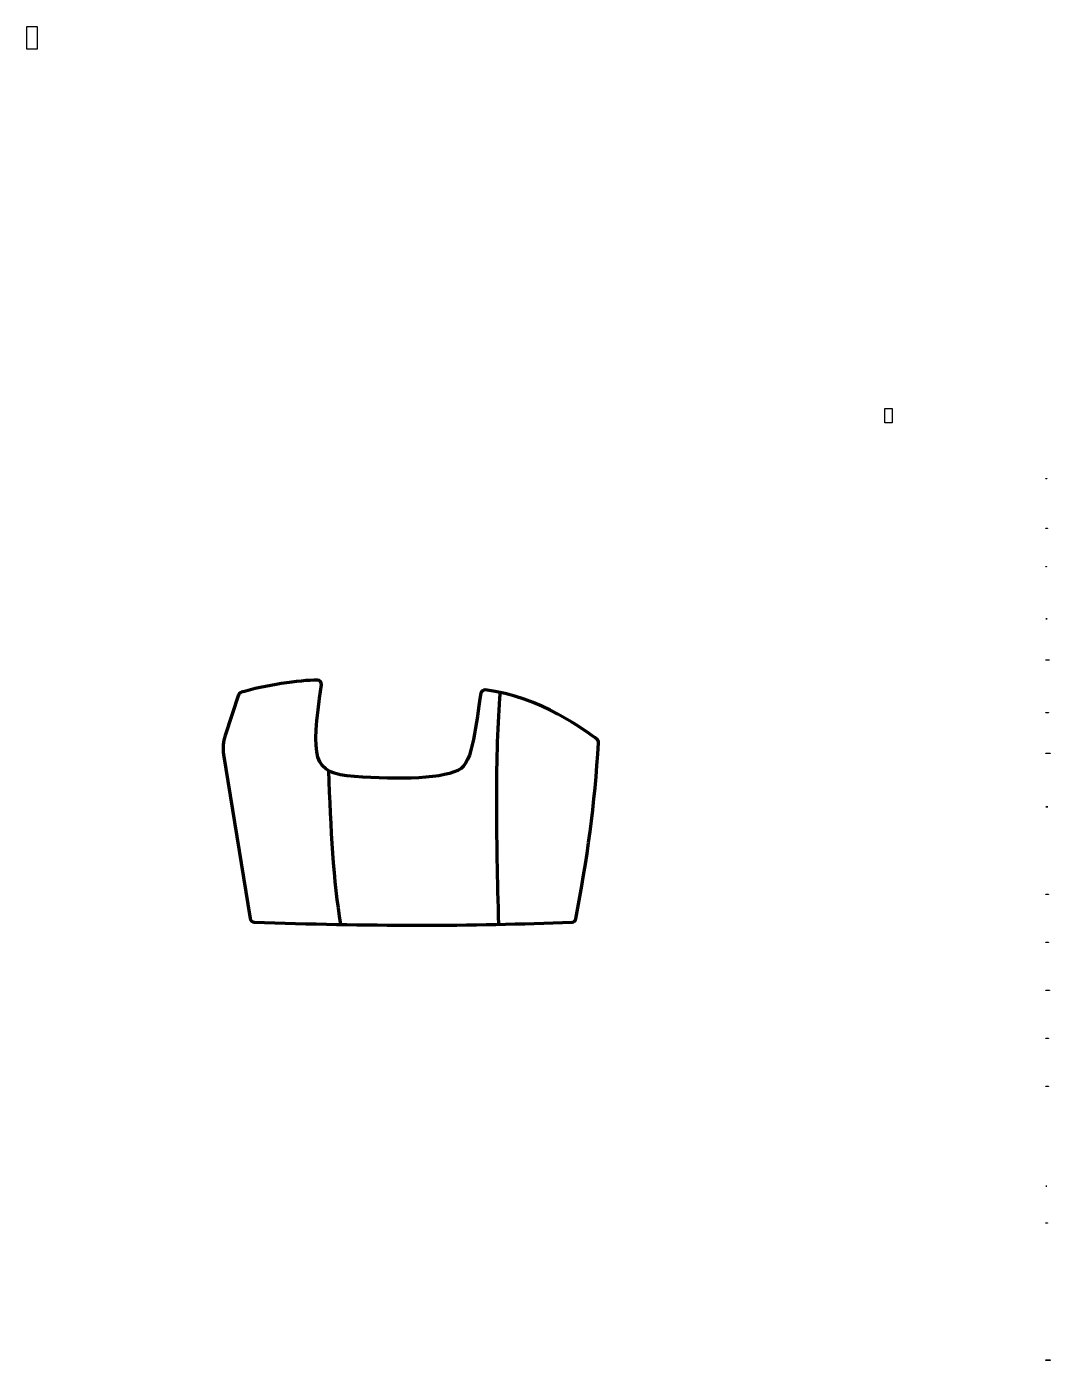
# Model space of a CAD drawing. Header units: millimetres. Extents: x -855 to 377, y -99 to 1506.
import ezdxf

# ---------------------------------------------------------------- set-up
doc = ezdxf.new("R2010")
doc.units = ezdxf.units.MM
doc.header["$MEASUREMENT"] = 0
doc.header["$XCLIPFRAME"] = 0
doc.layers.add('layer 1', color=7, linetype='Continuous', plot=False)
doc.layers.add('layer 2', color=7, linetype='Continuous')
doc.layers.add('layer 3', color=7, linetype='Continuous')
picture_1 = doc.add_image_def('image1.png', size_in_pixel=(45983, 89630))
picture_2 = doc.add_image_def('image2.png', size_in_pixel=(16160, 2324))
picture_3 = doc.add_image_def('image3.png', size_in_pixel=(15853, 2324))
picture_4 = doc.add_image_def('image4.png', size_in_pixel=(21947, 2324))
picture_5 = doc.add_image_def('image5.png', size_in_pixel=(16400, 2354))
picture_6 = doc.add_image_def('image6.png', size_in_pixel=(16659, 2354))
picture_7 = doc.add_image_def('image7.png', size_in_pixel=(11915, 1719))
picture_8 = doc.add_image_def('image8.png', size_in_pixel=(27768, 2395))
picture_9 = doc.add_image_def('image9.png', size_in_pixel=(16157, 1851))
picture_10 = doc.add_image_def('image10.png', size_in_pixel=(21444, 2382))
picture_11 = doc.add_image_def('image11.png', size_in_pixel=(7948, 1879))
picture_12 = doc.add_image_def('image12.png', size_in_pixel=(5230, 2367))
picture_13 = doc.add_image_def('image13.png', size_in_pixel=(9087, 1374))
picture_14 = doc.add_image_def('image14.png', size_in_pixel=(6372, 1851))
picture_15 = doc.add_image_def('image15.png', size_in_pixel=(5551, 1374))
picture_16 = doc.add_image_def('image16.png', size_in_pixel=(10464, 1889))
picture_17 = doc.add_image_def('image17.png', size_in_pixel=(26991, 2311))
picture_18 = doc.add_image_def('image18.png', size_in_pixel=(64618, 139782))

msp = doc.modelspace()

# ---------------------------------------------------------------- linework, layer by layer
at = {"layer": 'layer 2', "color": 12, "lineweight": 200}
msp.add_open_spline([(-198.5, 428.3), (-318.8, 423.2), (-447.2, 423.4), (-581.1, 428.3), (-583.4, 428.4), (-585.4, 430.1), (-585.8, 432.5), (-585.8, 432.5), (-617.8, 629.9), (-617.8, 629.9), (-619, 637.7), (-618.3, 645.6), (-615.9, 653), (-615.9, 653), (-599.7, 701.8), (-599.7, 701.8), (-599.2, 703.3), (-598, 704.5), (-596.4, 705), (-569.4, 713.1), (-525.6, 719.8), (-504.9, 719.6), (-501.9, 719.5), (-499.6, 716.9), (-500.1, 713.9), (-512.5, 624.8), (-511.8, 607.3), (-460.3, 603.4), (-407.7, 599.5), (-349.5, 600.6), (-332, 613.2), (-315.8, 624.9), (-312.5, 683.1), (-308.3, 703.8), (-307.8, 706.3), (-305.4, 708), (-302.9, 707.8), (-238.1, 700.5), (-179.9, 657.3), (-168.4, 648.3), (-167.2, 647.3), (-166.5, 645.7), (-166.6, 644.1), (-170.9, 570.6), (-180.4, 503.1), (-193.8, 432.3), (-194.2, 430.1), (-196.1, 428.4), (-198.5, 428.3)], degree=3, knots=[0, 0, 0, 0, 0.0625, 0.0625, 0.0625, 0.125, 0.125, 0.125, 0.1875, 0.1875, 0.1875, 0.25, 0.25, 0.25, 0.3125, 0.3125, 0.3125, 0.375, 0.375, 0.375, 0.4375, 0.4375, 0.4375, 0.5, 0.5, 0.5, 0.5625, 0.5625, 0.5625, 0.625, 0.625, 0.625, 0.6875, 0.6875, 0.6875, 0.75, 0.75, 0.75, 0.8125, 0.8125, 0.8125, 0.875, 0.875, 0.875, 0.9375, 0.9375, 0.9375, 1, 1, 1, 1], dxfattribs=at)
at = {"layer": 'layer 3', "color": 142, "lineweight": 200}
for points in [[(-285.1, 704.9), (-291.2, 631), (-290.1, 532), (-286.9, 425.5)], [(-491.4, 610.5), (-489.4, 541), (-485.6, 476.6), (-477, 425.5)]]:
    msp.add_open_spline(points, degree=3, dxfattribs=at)

# ---------------------------------------------------------------- pictures from other files: only their frames are drawn
at = {"layer": 'layer 1'}
image = msp.add_image(picture_18, insert=(-843, -441.1), size_in_units=(897.5, 1941.4), dxfattribs=at)
image.set_boundary_path([(-843, -441), (55, 1500)])
image = msp.add_image(picture_1, insert=(175.6, -200.9), size_in_units=(638.7, 1244.9), dxfattribs=at)
image.set_boundary_path([(176, -201), (814, 1044)])
image = msp.add_image(picture_14, insert=(366.6, 949.8), size_in_units=(88.5, 25.7), dxfattribs=at)
image.set_boundary_path([(367, 950), (455, 976)])
image = msp.add_image(picture_13, insert=(366.6, 895.8), size_in_units=(126.2, 19.1), dxfattribs=at)
image.set_boundary_path([(367, 896), (493, 915)])
image = msp.add_image(picture_12, insert=(366.5, 835.3), size_in_units=(72.6, 32.9), dxfattribs=at)
image.set_boundary_path([(367, 835), (439, 868)])
image = msp.add_image(picture_11, insert=(366.6, 778.3), size_in_units=(110.4, 26.1), dxfattribs=at)
image.set_boundary_path([(367, 778), (477, 804)])
image = msp.add_image(picture_10, insert=(366.6, 721), size_in_units=(297.8, 33.1), dxfattribs=at)
image.set_boundary_path([(367, 721), (664, 754)])
image = msp.add_image(picture_9, insert=(366.6, 664.3), size_in_units=(224.4, 25.7), dxfattribs=at)
image.set_boundary_path([(367, 664), (591, 690)])
image = msp.add_image(picture_8, insert=(366.5, 606.7), size_in_units=(385.7, 33.3), dxfattribs=at)
image.set_boundary_path([(367, 607), (752, 640)])
image = msp.add_image(picture_7, insert=(366.6, 551), size_in_units=(165.5, 23.9), dxfattribs=at)
image.set_boundary_path([(367, 551), (532, 575)])
image = msp.add_image(picture_2, insert=(366.6, 435.8), size_in_units=(224.4, 32.3), dxfattribs=at)
image.set_boundary_path([(367, 436), (591, 468)])
image = msp.add_image(picture_3, insert=(366.6, 377.1), size_in_units=(220.2, 32.3), dxfattribs=at)
image.set_boundary_path([(367, 377), (587, 410)])
image = msp.add_image(picture_4, insert=(366.6, 318.4), size_in_units=(304.8, 32.3), dxfattribs=at)
image.set_boundary_path([(367, 318), (671, 350)])
image = msp.add_image(picture_5, insert=(366.6, 259.5), size_in_units=(227.8, 32.7), dxfattribs=at)
image.set_boundary_path([(367, 260), (594, 292)])
image = msp.add_image(picture_6, insert=(366.6, 200.8), size_in_units=(231.4, 32.7), dxfattribs=at)
image.set_boundary_path([(367, 201), (598, 234)])
image = msp.add_image(picture_15, insert=(366.5, 92.6), size_in_units=(77.1, 19.1), dxfattribs=at)
image.set_boundary_path([(367, 93), (444, 112)])
image = msp.add_image(picture_16, insert=(366.5, 40.7), size_in_units=(145.3, 26.2), dxfattribs=at)
image.set_boundary_path([(367, 41), (512, 67)])
image = msp.add_image(picture_17, insert=(366.7, -132.9), size_in_units=(374.9, 32.1), dxfattribs=at)
image.set_boundary_path([(367, -133), (742, -101)])

doc.saveas('drawing.dxf')
